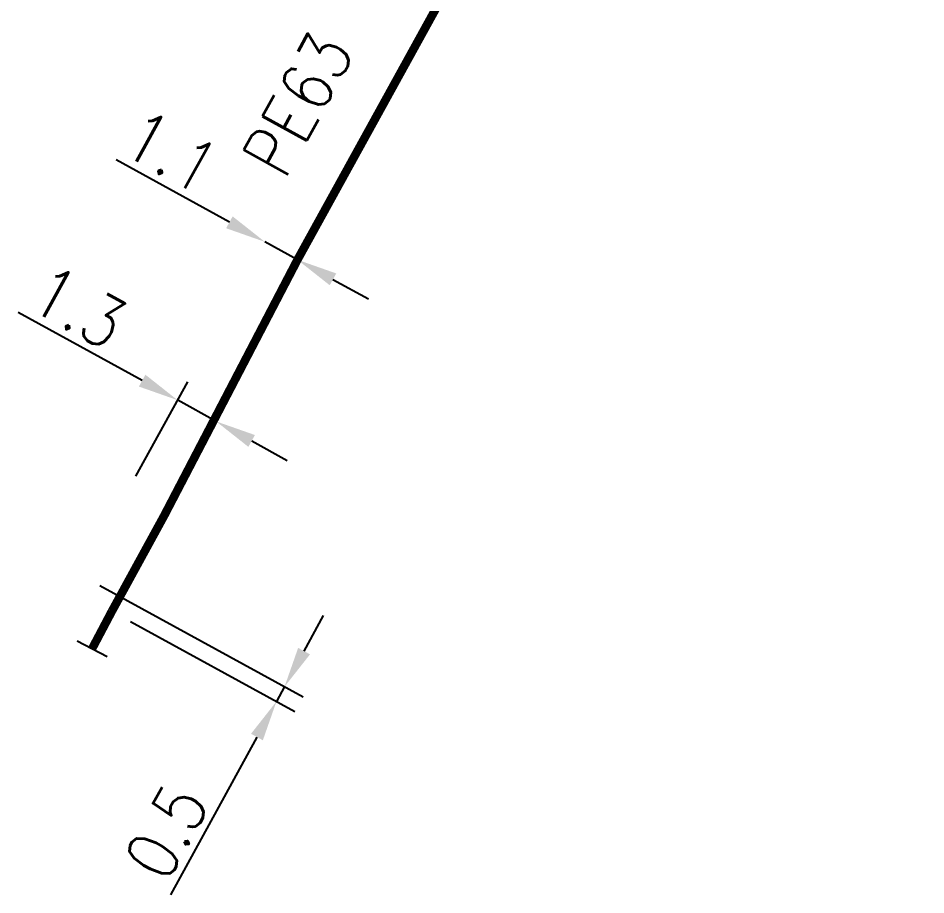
# Model space of a CAD drawing. Header units: millimetres. Extents: x 133989 to 135004, y 130988 to 132014.
# Drawn here: x 134224.25 to 134251.11, y 131094.89 to 131120.85 of the extents above; entities that cross this region are included whole.
import ezdxf
from ezdxf.enums import TextEntityAlignment as Align

# ---------------------------------------------------------------- set-up
doc = ezdxf.new("R2010")
doc.units = ezdxf.units.MM
doc.header["$PDMODE"] = 34
doc.linetypes.add('L_25_PE', pattern=[2000, 1000, 1000])
doc.layers.get('0').update_dxf_attribs({"linetype": 'CONTINUOUS'})
doc.layers.get('Defpoints').update_dxf_attribs({"linetype": 'CONTINUOUS'})
doc.layers.add('L_150', color=1, linetype='CONTINUOUS')
doc.layers.add('L_340', color=7, linetype='CONTINUOUS')
doc.styles.get("Standard").update_dxf_attribs({"font": 'romans.shx', "width": 0.85})
doc.dimstyles.get("Standard").update_dxf_attribs({"dimtxt": 1.5, "dimasz": 1.2, "dimexe": 0.625, "dimexo": 0.625, "dimgap": 0.25, "dimtad": 1, "dimdec": 1, "dimzin": 0, "dimdsep": 46, "dimtxsty": 'Standard', "dimcen": -0.5, "dimadec": 0, "dimazin": 0, "dimtfac": 1, "dimtdec": 1, "dimtmove": 0, "dimatfit": 3, "dimfxl": 0, "dimtolj": 1, "dimtzin": 0, "dimarcsym": 0})

# ---------------------------------------------------------------- blocks, each defined once
blk = doc.blocks.new('*D372')
at = {"layer": 'Defpoints', "color": 0, "linetype": 'Continuous', "transparency": 16777216}
for p in [(134231.554, 131114.226), (134231.554, 131114.226), (134232.517, 131113.696)]:
    blk.add_point(p, dxfattribs=at)
at = {"layer": 'L_150', "color": 0, "linetype": 'Continuous', "lineweight": -2, "transparency": 16777216}
for p, q in [((134230.503, 131114.805), (134227.152, 131116.651)), ((134232.517, 131113.696), (134231.554, 131114.226)), ((134233.568, 131113.117), (134234.62, 131112.538))]:
    blk.add_line(p, q, dxfattribs=at)
at = {"layer": 'L_150', "color": 0, "linetype": 'Continuous', "transparency": 16777216}
for points in [[(134230.599, 131114.981), (134230.406, 131114.63), (134231.554, 131114.226)], [(134233.665, 131113.292), (134233.472, 131112.942), (134232.517, 131113.696)]]:
    blk.add_solid(points, dxfattribs=at)
at = {"layer": 'L_150', "color": 0, "linetype": 'Continuous', "transparency": 16777216, "insert": (134228.784, 131116.894), "char_height": 1.5, "attachment_point": 5, "rotation": 331.1542}
blk.add_mtext('\\A1;1.1', dxfattribs=at)
blk = doc.blocks.new('*D373')
at = {"layer": 'Defpoints', "color": 0, "linetype": 'Continuous', "transparency": 16777216}
for p in [(134226.118, 131104.358), (134227.025, 131103.29), (134232.135, 131101.058)]:
    blk.add_point(p, dxfattribs=at)
at = {"layer": 'L_340', "color": 0, "linetype": 'Continuous', "lineweight": -2, "transparency": 16777216}
for p, q in [((134226.666, 131104.057), (134232.683, 131100.757)), ((134232.712, 131102.11), (134233.29, 131103.162)), ((134227.573, 131102.99), (134232.443, 131100.319)), ((134232.135, 131101.058), (134231.895, 131100.619)), ((134231.318, 131099.567), (134228.755, 131094.894))]:
    blk.add_line(p, q, dxfattribs=at)
at = {"layer": 'L_340', "color": 0, "linetype": 'Continuous', "transparency": 16777216}
for points in [[(134232.537, 131102.206), (134232.888, 131102.014), (134232.135, 131101.058)], [(134231.143, 131099.663), (134231.493, 131099.471), (134231.895, 131100.619)]]:
    blk.add_solid(points, dxfattribs=at)
at = {"layer": 'L_340', "color": 0, "linetype": 'Continuous', "transparency": 16777216, "insert": (134228.641, 131096.765), "char_height": 1.5, "attachment_point": 5, "rotation": 61.2574}
blk.add_mtext('\\A1;0.5', dxfattribs=at)
blk = doc.blocks.new('L_340_07')
at = {"color": 0, "linetype": 'Continuous', "flags": 128}
blk.add_lwpolyline([(1.25, -0.5), (1.25, 0.5)], dxfattribs=at)
at = {"color": 0, "linetype": 'Continuous', "const_width": 0.25, "flags": 128}
blk.add_lwpolyline([(0, 0), (1.25, 0)], dxfattribs=at)
at = {"color": 0, "linetype": 'Continuous', "width": 0.75, "flags": 3}
for tag, p in [('DEF_LEG', (0.723, -3.465)), ('DEF_COUP', (0.723, -5.965)), ('DEF_TYPE', (0.723, -8.465))]:
    blk.add_attdef(tag, text='', height=1.2, dxfattribs=at).set_placement(p, align=Align.MIDDLE)
blk = doc.blocks.new('*D405')
at = {"layer": 'Defpoints', "color": 0, "linetype": 'Continuous', "transparency": 16777216}
for p in [(134228.972, 131109.539), (134227.432, 131106.744), (134228.571, 131106.117)]:
    blk.add_point(p, dxfattribs=at)
at = {"layer": 'L_150', "color": 0, "linetype": 'Continuous', "lineweight": -2, "transparency": 16777216}
for p, q in [((134227.921, 131110.118), (134224.252, 131112.139)), ((134227.734, 131107.291), (134229.274, 131110.086)), ((134228.873, 131106.664), (134230.412, 131109.459)), ((134230.111, 131108.911), (134228.972, 131109.539)), ((134231.162, 131108.332), (134232.213, 131107.753))]:
    blk.add_line(p, q, dxfattribs=at)
at = {"layer": 'L_150', "color": 0, "linetype": 'Continuous', "transparency": 16777216}
for points in [[(134228.018, 131110.293), (134227.825, 131109.943), (134228.972, 131109.539)], [(134231.258, 131108.508), (134231.065, 131108.157), (134230.111, 131108.911)]]:
    blk.add_solid(points, dxfattribs=at)
at = {"layer": 'L_150', "color": 0, "linetype": 'Continuous', "transparency": 16777216, "insert": (134226.044, 131112.294), "char_height": 1.5, "attachment_point": 5, "rotation": 331.1487}
blk.add_mtext('\\A1;1.3', dxfattribs=at)

msp = doc.modelspace()

# ---------------------------------------------------------------- linework, layer by layer
at = {"layer": 'L_150', "linetype": 'L_25_PE', "flags": 128}
msp.add_lwpolyline([(134250.986, 131146.163, 0.25, 0.25, 0), (134250.384, 131145.097, 0.25, 0.25, 0), (134250.111, 131145.235, 0.25, 0.25, 0), (134248.552, 131142.474, 0.25, 0.25, 0), (134246.429, 131138.718, 0.25, 0.25, 0), (134238.798, 131125.053, 0.25, 0.25, 0), (134237.347, 131122.465, 0.25, 0.25, 0), (134232.517, 131113.696, 0.25, 0.25, 0), (134228.571, 131106.117, 0.25, 0.25, 0), (134227.025, 131103.29, 0, 0, 0)], format="xyseb", dxfattribs=at)

# ---------------------------------------------------------------- block references
at = {"layer": 'L_340', "rotation": 242.1734704661833}
msp.add_blockref('L_340_07', (134227.025, 131103.29), dxfattribs=at)

# ---------------------------------------------------------------- texts
at = {"layer": 'L_150', "linetype": 'Continuous', "width": 0.85}
msp.add_text('PE63', height=1.5, rotation=61.1567, dxfattribs=at).set_placement((134232.536, 131118.308), align=Align.MIDDLE)

# ---------------------------------------------------------------- dimensions: what is measured, and where the dimension line sits
at = {"layer": 'L_150', "linetype": 'Continuous'}
for base, p1, p2, angle, picture, middle in [((134231.554, 131114.226), (134232.517, 131113.696), (134231.554, 131114.226), 331.1542, '*D372', (134228.302, 131116.018)), ((134228.972, 131109.539), (134228.571, 131106.117), (134227.432, 131106.744), 331.1487, '*D405', (134225.561, 131111.418))]:
    dim = msp.add_linear_dim(base=base, p1=p1, p2=p2, angle=angle, dimstyle='Standard', dxfattribs=at)
    dim.commit()
    dim.dimension.update_dxf_attribs({"geometry": picture, "text_midpoint": middle, "dimtype": 160})
at = {"layer": 'L_340', "linetype": 'Continuous'}
dim = msp.add_linear_dim(base=(134232.135, 131101.058), p1=(134227.025, 131103.29), p2=(134226.118, 131104.358), angle=241.2574, dimstyle='Standard', dxfattribs=at)
dim.commit()
dim.dimension.update_dxf_attribs({"geometry": '*D373', "text_midpoint": (134229.517, 131096.284), "dimtype": 160})

doc.saveas('drawing.dxf')
